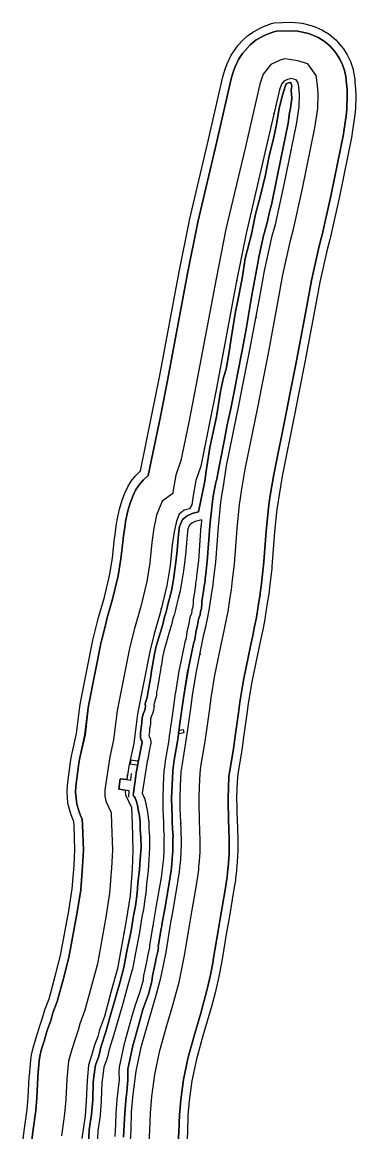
# Model space of a CAD drawing. Header units: inches. Extents: x 87989 to 118156, y 435697 to 451526.
# Drawn here: x 98307 to 98503, y 450877 to 451526 of the extents above; entities that cross this region are included whole.
import ezdxf

# ---------------------------------------------------------------- set-up
doc = ezdxf.new("R2010")
doc.units = ezdxf.units.IN
doc.header["$MEASUREMENT"] = 0
for name, color, linetype, true_color in [('As_waterkering_BWK', 7, 'Continuous', 0x7b8981), ('Beschermingszone_BWK', 7, 'Continuous', 0xcf890d), ('Grens_bebouwingsvrije_zone_BWK', 7, 'Continuous', 0x6789ae), ('Kernzone_BWK', 7, 'Continuous', 0xcb89af), ('Kunstwerken_BWK', 7, 'Continuous', 0xc78952), ('Referentiepunten_BWK', 7, 'Continuous', 0x178980)]:
    doc.layers.add(name, color=color, linetype=linetype, true_color=true_color)

msp = doc.modelspace()

# ---------------------------------------------------------------- linework, layer by layer
at = {"layer": 'As_waterkering_BWK'}
for points in [[(98464.2053, 451493.4399), (98462.5616, 451492.9703), (98460.5773, 451492.0443), (98459.1221, 451490.1922), (98457.9314, 451486.8849), (98449.4647, 451450.1077), (98438.3522, 451402.8795), (98432.6637, 451374.0399), (98421.022, 451312.3918), (98416.6563, 451290.1668), (98411.8866, 451266.871), (98409.0041, 451258.4149), (98407.3945, 451249.7095), (98406.7166, 451244.2477), (98405.2792, 451241.8802), (98402.2365, 451240.9542), (98399.1938, 451238.7052), (98397.6063, 451234.6042), (98396.2834, 451228.3865), (98395.2251, 451220.7135), (98393.9021, 451208.675), (98392.05, 451197.0333), (98388.3459, 451181.5551), (98384.6417, 451168.7228), (98382.1282, 451158.404), (98374.8521, 451121.8914), (98372.7354, 451104.5612), (98369.6927, 451091.332), (98368.5443, 451083.3792), (98364.754, 451083.8406), (98364.0289, 451077.7761), (98367.7734, 451077.2133), (98367.6211, 451076.0008), (98367.914, 451074.4491), (98371.2802, 451067.1226), (98371.6771, 451057.9944), (98372.2063, 451041.9871), (98371.6771, 451031.0069), (98370.4865, 451015.661), (98368.2375, 451000.9766), (98363.0781, 450972.9307), (98359.5062, 450959.5692), (98355.5375, 450944.8848), (98352.6271, 450936.9473), (98351.5687, 450933.1109), (98349.7166, 450927.9515), (98347.9968, 450921.9983), (98346.2547, 450916.4084), (98345.4833, 450907.4462), (98344.8218, 450895.4077), (98344.1604, 450886.6764), (98342.3083, 450873.4472)], [(98370.5476, 450868.6697), (98371.0818, 450878.5988), (98371.4362, 450888.953), (98372.2808, 450899.1321), (98374.1317, 450912.8224), (98377.2815, 450927.6305), (98381.394, 450942.5277), (98384.9276, 450954.4772), (98386.1044, 450958.702), (98388.4708, 450967.4043), (98390.0587, 450974.8314), (98391.5614, 450982.5216), (98394.434, 450999.7785), (98395.8986, 451007.9433), (98398.7295, 451024.593), (98399.4836, 451029.5341), (98399.7181, 451031.7379), (98399.8892, 451033.4331), (98400.1722, 451036.616), (98400.4943, 451041.5382), (98400.548, 451044.9098), (98400.5389, 451047.6392), (98400.2051, 451059.0675), (98400.0559, 451062.1356), (98399.8988, 451066.7679), (98399.8452, 451072.6794), (98400.048, 451079.8153), (98400.4953, 451088.0489), (98401.1136, 451092.6997), (98403.2104, 451105.0776), (98404.2406, 451112.7211), (98406.1935, 451126.3729), (98407.0756, 451132.8254), (98409.3417, 451146.5951), (98413.7661, 451168.2262), (98414.7748, 451172.7139), (98415.9731, 451178.5126), (98417.011, 451183.7263), (98418.1958, 451191.604), (98418.8905, 451196.0065), (98419.5737, 451201.5089), (98420.6234, 451210.5425), (98422.1739, 451231.2841), (98423.699, 451245.6616), (98424.2715, 451249.7039), (98424.9034, 451253.9393), (98427.026, 451266.9348), (98434.3961, 451303.2228), (98436.7366, 451315.2862), (98440.4252, 451333.8074), (98446.2384, 451364.5801), (98449.1899, 451380.9656), (98453.718, 451401.4901), (98455.561, 451408.139), (98460.7098, 451431.4593), (98467.8663, 451466.6349), (98469.372, 451477.0172), (98469.6129, 451484.4267), (98469.2499, 451488.4975), (98468.9117, 451491.1182), (98467.721, 451492.7057), (98466.1335, 451493.2349), (98464.4137, 451493.4995), (98464.2053, 451493.4399)]]:
    msp.add_lwpolyline(points, dxfattribs=at)
at = {"layer": 'Beschermingszone_BWK'}
for points in [[(98307.3876, 450868.3301, 0), (98308.6074, 450877.942, 0), (98310.3391, 450890.3213, 0), (98310.8924, 450897.6248, 0), (98311.5345, 450909.3115, 0), (98311.6085, 450910.362, 0), (98312.38, 450919.3242, 0), (98312.7713, 450922.3124, 0), (98313.7946, 450926.5246, 0), (98315.4311, 450931.7757, 0), (98317.0523, 450937.3878, 0), (98317.716, 450939.4389, 0), (98319.1344, 450943.39, 0), (98319.8513, 450945.9889, 0), (98320.7053, 450948.652, 0), (98323.1034, 450955.1923, 0), (98326.6718, 450968.3951, 0), (98329.8832, 450980.4086, 0), (98334.7065, 451006.6272, 0), (98336.6864, 451019.555, 0), (98337.7405, 451033.1407, 0), (98338.1792, 451042.2442, 0), (98337.7015, 451056.6943, 0), (98337.6019, 451058.9854, 0), (98337.019, 451060.2541, 0), (98335.9644, 451062.8204, 0), (98334.5037, 451068.1439, 0), (98334.1743, 451069.8961, 0), (98333.6211, 451076.0008, 0), (98333.886, 451080.2364, 0), (98335.5696, 451093.6452, 0), (98335.9768, 451096.1363, 0), (98336.3648, 451098.0587, 0), (98336.5578, 451098.953, 0), (98339.2019, 451110.4488, 0), (98341.1029, 451126.0135, 0), (98341.5077, 451128.5362, 0), (98348.7838, 451165.0487, 0), (98349.0941, 451166.4508, 0), (98351.6076, 451176.7696, 0), (98351.9754, 451178.1522, 0), (98355.4621, 451190.2311, 0), (98358.6784, 451203.6707, 0), (98360.1953, 451213.2055, 0), (98361.4285, 451224.4274, 0), (98361.5439, 451225.3592, 0), (98362.6023, 451233.0321, 0), (98363.0278, 451235.4621, 0), (98364.3507, 451241.6798, 0), (98365.899, 451246.878, 0), (98367.4865, 451250.979, 0), (98369.1505, 451254.6284, 0), (98371.2448, 451258.0491, 0), (98373.7385, 451261.1906, 0), (98376.5947, 451264.0064, 0), (98383.3201, 451296.8535, 0), (98387.636, 451318.823, 0), (98399.2803, 451380.4842, 0), (98404.9949, 451409.4592, 0), (98405.256, 451410.6668, 0), (98416.35, 451457.8153, 0), (98424.7981, 451494.5127, 0), (98425.9413, 451498.4013, 0), (98427.1522, 451501.7648, 0), (98429.6772, 451507.1922, 0), (98432.3872, 451511.1981, 0), (98433.8424, 451513.0502, 0), (98436.4785, 451516.0286, 0), (98439.4444, 451518.6788, 0), (98442.6994, 451520.9646, 0), (98446.1992, 451522.8545, 0), (98448.1835, 451523.7805, 0), (98453.2211, 451525.6621, 0), (98454.8648, 451526.1317, 0), (98464.6563, 451526.4984, 0), (98469.4316, 451526.1157, 0), (98471.1514, 451525.8512, 0), (98476.569, 451524.5414, 0), (98478.1565, 451524.0123, 0), (98482.7585, 451522.0805, 0), (98487.0165, 451519.4767, 0), (98490.8331, 451516.2606, 0), (98494.121, 451512.5057, 0), (98495.3117, 451510.9182, 0), (98497.636, 451507.3636, 0), (98499.4846, 451503.5398, 0), (98500.8268, 451499.5103, 0), (98501.6403, 451495.3418, 0), (98501.9785, 451492.721, 0), (98502.1194, 451491.4287, 0), (98502.4824, 451487.358, 0), (98502.5955, 451483.3543, 0), (98502.3545, 451475.9448, 0), (98502.0303, 451472.2809, 0), (98500.5246, 451461.8986, 0), (98500.2038, 451460.0559, 0), (98492.9905, 451424.6124, 0), (98487.7849, 451401.0244, 0), (98487.3619, 451399.3243, 0), (98485.7537, 451393.5224, 0), (98481.5534, 451374.4834, 0), (98478.6903, 451358.5923, 0), (98472.8207, 451327.5218, 0), (98469.1167, 451308.9208, 0), (98466.7639, 451296.7961, 0), (98459.4921, 451260.9888, 0), (98457.5086, 451248.8443, 0), (98456.9278, 451244.9553, 0), (98456.454, 451241.6063, 0), (98455.0439, 451228.3129, 0), (98453.5316, 451208.0824, 0), (98453.4028, 451206.7336, 0), (98452.3377, 451197.5711, 0), (98451.6389, 451191.9399, 0), (98451.4872, 451190.8636, 0), (98450.8107, 451186.5784, 0), (98449.6439, 451178.818, 0), (98449.3759, 451177.2833, 0), (98448.3141, 451171.952, 0), (98447.0318, 451165.7564, 0), (98446.0328, 451161.3006, 0), (98441.8001, 451140.6071, 0), (98439.7106, 451127.9101, 0), (98438.8751, 451121.8014, 0), (98436.9271, 451108.1806, 0), (98435.9147, 451100.6695, 0), (98435.7469, 451099.5659, 0), (98433.7483, 451087.768, 0), (98433.377, 451084.9747, 0), (98433.0226, 451078.4511, 0), (98432.8494, 451072.3602, 0), (98432.8937, 451067.4771, 0), (98433.0288, 451063.4962, 0), (98433.1786, 451060.3505, 0), (98433.5249, 451048.6028, 0), (98433.5388, 451047.7492, 0), (98433.5458, 451044.702, 0), (98433.4901, 451041.0125, 0), (98433.4239, 451039.3834, 0), (98433.1018, 451034.4612, 0), (98433.0425, 451033.693, 0), (98432.7409, 451030.3144, 0), (98432.542, 451028.3349, 0), (98432.2983, 451026.0425, 0), (98432.1058, 451024.5552, 0), (98431.3071, 451019.3378, 0), (98428.406, 451002.2643, 0), (98426.9521, 450994.1556, 0), (98424.1134, 450977.1028, 0), (98423.9488, 450976.1929, 0), (98422.3878, 450968.2175, 0), (98420.7415, 450960.5051, 0), (98420.3145, 450958.7451, 0), (98417.9211, 450949.9448, 0), (98416.6451, 450945.3707, 0), (98413.1244, 450933.4573, 0), (98409.3541, 450919.8, 0), (98406.6679, 450907.1709, 0), (98405.0973, 450895.5546, 0), (98404.3894, 450887.0231, 0), (98404.0483, 450877.148, 0), (98403.5116, 450867.1142, 0)], [(98398.5171, 450867.3499, 0), (98399.0534, 450877.3678, 0), (98399.3965, 450887.3155, 0), (98400.1251, 450896.0966, 0), (98401.7382, 450908.0271, 0), (98404.4946, 450920.9864, 0), (98408.3167, 450934.8316, 0), (98411.8394, 450946.7505, 0), (98413.1004, 450951.2716, 0), (98415.4897, 450960.0571, 0), (98415.852, 450961.5504, 0), (98417.4894, 450969.2196, 0), (98419.0416, 450977.1518, 0), (98419.1813, 450977.9238, 0), (98422.0251, 450995.0076, 0), (98423.4806, 451003.1248, 0), (98426.3711, 451020.1341, 0), (98427.1631, 451025.3096, 0), (98427.3264, 451026.5715, 0), (98427.5687, 451028.8505, 0), (98427.7634, 451030.7869, 0), (98428.0622, 451034.1359, 0), (98428.1125, 451034.7877, 0), (98428.4346, 451039.7099, 0), (98428.4908, 451041.0922, 0), (98428.5462, 451044.7335, 0), (98428.5388, 451047.7325, 0), (98428.527, 451048.4568, 0), (98428.1826, 451060.1561, 0), (98428.0329, 451063.2901, 0), (98427.8945, 451067.3696, 0), (98427.8488, 451072.4086, 0), (98428.0264, 451078.6578, 0), (98428.3949, 451085.4405, 0), (98428.8037, 451088.5152, 0), (98430.8171, 451100.401, 0), (98430.9595, 451101.3374, 0), (98431.9741, 451108.8686, 0), (98433.9234, 451122.4941, 0), (98434.7659, 451128.6549, 0), (98436.8822, 451141.5144, 0), (98441.1439, 451162.3499, 0), (98442.1444, 451166.8106, 0), (98443.414, 451172.9461, 0), (98444.4721, 451178.2595, 0), (98444.6995, 451179.5617, 0), (98445.8691, 451187.3399, 0), (98446.5483, 451191.6428, 0), (98446.677, 451192.5561, 0), (98447.3734, 451198.1678, 0), (98448.4363, 451207.3107, 0), (98448.5455, 451208.4552, 0), (98450.0636, 451228.7631, 0), (98451.4911, 451242.2207, 0), (98451.9799, 451245.6748, 0), (98452.5684, 451249.6163, 0), (98454.573, 451261.8897, 0), (98461.8597, 451297.7698, 0), (98464.2107, 451309.8853, 0), (98467.9123, 451328.4741, 0), (98473.7734, 451359.4995, 0), (98476.6498, 451375.4656, 0), (98480.8998, 451394.7296, 0), (98482.5436, 451400.6599, 0), (98482.9025, 451402.1024, 0), (98488.0995, 451425.6498, 0), (98495.3042, 451461.0527, 0), (98495.5764, 451462.6162, 0), (98497.0821, 451472.9985, 0), (98497.3572, 451476.1073, 0), (98497.5981, 451483.5168, 0), (98497.5022, 451486.9139, 0), (98497.1392, 451490.9846, 0), (98497.0196, 451492.0811, 0), (98496.6814, 451494.7018, 0), (98495.9911, 451498.2388, 0), (98494.8523, 451501.6577, 0), (98493.2839, 451504.9021, 0), (98491.3117, 451507.9182, 0), (98490.121, 451509.5057, 0), (98487.3313, 451512.6917, 0), (98484.0929, 451515.4205, 0), (98480.4801, 451517.6297, 0), (98476.5754, 451519.2689, 0), (98474.9879, 451519.798, 0), (98470.3911, 451520.9093, 0), (98468.6713, 451521.1739, 0), (98464.6112, 451521.4985, 0), (98456.2384, 451521.3241, 0), (98454.5947, 451520.8545, 0), (98450.298, 451519.2496, 0), (98448.3136, 451518.3236, 0), (98444.3779, 451516.098, 0), (98440.8361, 451513.2877, 0), (98437.774, 451509.9611, 0), (98436.3188, 451508.109, 0), (98434.0073, 451504.6922, 0), (98431.8536, 451500.0629, 0), (98430.6457, 451496.7078, 0), (98429.6707, 451493.391, 0), (98421.2198, 451456.6818, 0), (98410.1231, 451409.5216, 0), (98409.9004, 451408.4916, 0), (98404.1896, 451379.5365, 0), (98392.5457, 451317.8773, 0), (98388.2229, 451295.8701, 0), (98381.1654, 451261.4031, 0), (98378.3158, 451258.8275, 0), (98375.8349, 451255.8949, 0), (98373.7671, 451252.6579, 0), (98372.1493, 451249.1741, 0), (98370.5618, 451245.073, 0), (98369.2412, 451240.6393, 0), (98367.9183, 451234.4216, 0), (98367.5554, 451232.3489, 0), (98366.497, 451224.676, 0), (98366.3986, 451223.8813, 0), (98365.1522, 451212.5392, 0), (98363.586, 451202.6946, 0), (98360.298, 451188.9552, 0), (98356.7793, 451176.7655, 0), (98356.4656, 451175.5862, 0), (98353.952, 451165.2674, 0), (98353.6874, 451164.0716, 0), (98346.4113, 451127.559, 0), (98346.066, 451125.4073, 0), (98344.1333, 451109.583, 0), (98341.4306, 451097.8323, 0), (98341.2659, 451097.0695, 0), (98340.8779, 451095.1471, 0), (98340.5306, 451093.0224, 0), (98338.8471, 451079.6135, 0), (98338.6211, 451076.0008, 0), (98339.0929, 451070.7939, 0), (98339.417, 451069.0711, 0), (98340.6629, 451064.5306, 0), (98341.5623, 451062.3416, 0), (98342.5546, 451060.182, 0), (98342.6979, 451056.8855, 0), (98343.1832, 451042.2064, 0), (98342.7311, 451032.8269, 0), (98341.657, 451018.9824, 0), (98339.6375, 451005.7963, 0), (98334.7648, 450979.3089, 0), (98331.5004, 450967.0972, 0), (98327.8731, 450953.6765, 0), (98325.3996, 450946.9307, 0), (98324.6713, 450944.6593, 0), (98323.9041, 450941.8784, 0), (98322.422, 450937.7496, 0), (98321.8559, 450936.0001, 0), (98320.2201, 450930.3378, 0), (98318.5681, 450925.0369, 0), (98317.6953, 450921.4442, 0), (98317.3616, 450918.8954, 0), (98316.5901, 450909.9332, 0), (98316.527, 450909.0372, 0), (98315.882, 450897.2987, 0), (98315.3128, 450889.7853, 0), (98313.5634, 450877.281, 0), (98312.3479, 450867.7013, 0)], [(98346.2344, 450869.3555, 0), (98346.6621, 450878.4414, 0), (98347.9668, 450887.5352, 0), (98348.6758, 450895.9688, 0), (98348.9531, 450906.3906, 0), (98349.7891, 450912.5391, 0), (98350.3203, 450916.4102, 0), (98352.168, 450921.6211, 0), (98353.4199, 450926.9219, 0), (98356.2617, 450935.8047, 0), (98359.1504, 450945.6055, 0), (98361.6367, 450954.3867, 0), (98364.4297, 450964.5156, 0), (98366.9355, 450973.4961, 0), (98368.6836, 450983.0273, 0), (98371.0977, 450995.0039, 0), (98371.9082, 451000, 0), (98372.3652, 451002.8164, 0), (98373.6914, 451009.5859, 0), (98374.6582, 451016.9336, 0), (98375.1445, 451022.7461, 0), (98376.0352, 451030.8672, 0), (98376.4648, 451036.8047, 0), (98376.9199, 451043.7656, 0), (98376.8027, 451049.5664, 0), (98376.4941, 451054.4063, 0), (98376.4297, 451058.7969, 0), (98375.9453, 451062.1641, 0), (98375.3105, 451065.9141, 0), (98374.7637, 451068.6797, 0), (98374.7266, 451068.7813, 0), (98374.4473, 451069.582, 0), (98374.2988, 451070.6563, 0), (98373.873, 451071.5703, 0), (98373.4785, 451072.4766, 0), (98372.8945, 451073.4844, 0), (98372.4082, 451074.2031, 0), (98373.7012, 451084.2891, 0), (98374.2422, 451088.6016, 0), (98374.5801, 451090.2773, 0), (98374.8301, 451091.3633, 0), (98375.4824, 451094.5508, 0), (98375.7305, 451095.4492, 0), (98375.8945, 451096.3828, 0), (98376.9414, 451102.3281, 0), (98377.3574, 451104.0469, 0), (98377.6719, 451105.1953, 0), (98377.4121, 451106.043, 0), (98376.9043, 451106.6484, 0), (98376.7988, 451107.1094, 0), (98376.6016, 451107.9453, 0), (98376.5508, 451109.3945, 0), (98376.6563, 451110.6016, 0), (98376.8574, 451112.3477, 0), (98376.9688, 451113.8242, 0), (98377.4512, 451116.6602, 0), (98377.5703, 451119.5313, 0), (98378.1016, 451121.7344, 0), (98378.918, 451123.6719, 0), (98379.3086, 451124.8516, 0), (98379.5391, 451126.3633, 0), (98379.3906, 451127.6562, 0), (98379.7715, 451129.0977, 0), (98380.2266, 451130.7656, 0), (98380.7578, 451132.5898, 0), (98380.9863, 451133.8789, 0), (98381.0605, 451135.168, 0), (98381.4414, 451137.0664, 0), (98382.6504, 451143.7227, 0), (98383.1113, 451147.0859, 0), (98383.8691, 451151.1836, 0), (98384.5527, 451155.9688, 0), (98385.6152, 451160.5977, 0), (98386.6016, 451164.0898, 0), (98388.8047, 451171.6055, 0), (98389.791, 451174.8672, 0), (98390.2461, 451177.1445, 0), (98390.8535, 451179.1953, 0), (98391.4609, 451180.8633, 0), (98391.9922, 451183.0664, 0), (98392.8262, 451186.6328, 0), (98393.8887, 451190.6562, 0), (98394.9512, 451194.9063, 0), (98395.8633, 451200.5234, 0), (98396.7734, 451206.293, 0), (98397.3047, 451210.6953, 0), (98398.1406, 451217.5273, 0), (98398.8984, 451227.0156, 0), (98399.4824, 451231.5117, 0), (98401.2559, 451235.5, 0), (98403.9785, 451237.6562, 0), (98406.9238, 451239.082, 0), (98410.5977, 451240.0313, 0), (98414.2324, 451258.0586, 0), (98414.9453, 451263.8672, 0), (98417.1914, 451277.7188, 0), (98420.9883, 451295.6328, 0), (98423.416, 451310.3594, 0), (98425.2383, 451318.5547, 0), (98426.7559, 451323.4883, 0), (98428.4258, 451333.6602, 0), (98429.7168, 451341.5547, 0), (98431.9941, 451356.1289, 0), (98433.4355, 451362.7305, 0), (98436.0176, 451376.6211, 0), (98437.9141, 451388.2383, 0), (98441.4824, 451402.4297, 0), (98443.9863, 451414.1211, 0), (98446.7949, 451425.125, 0), (98449.6797, 451437.1953, 0), (98451.7285, 451447.2891, 0), (98454.6133, 451459.2852, 0), (98456.1309, 451466.7227, 0), (98457.8008, 451476.1328, 0), (98459.6992, 451483.8008, 0), (98461.4453, 451489.5703, 0), (98461.8047, 451490.3711, 0), (98461.8555, 451490.4336, 0), (98463.2637, 451491.0898, 0), (98463.9336, 451491.2813, 0), (98464.2598, 451491.375, 0), (98464.8613, 451490.707, 0), (98465.0879, 451489.0391, 0), (98464.8613, 451486.8359, 0), (98465.0879, 451481.9023, 0), (98464.3301, 451476.2109, 0), (98463.7988, 451473.4297, 0), (98462.9375, 451467.4922, 0), (98458.666, 451446.4922, 0), (98456.6621, 451435.9805, 0), (98453.1719, 451419.5859, 0), (98452.2422, 451416.2969, 0), (98450.707, 451409.3477, 0), (98448.9004, 451402.8242, 0), (98448.8359, 451402.5664, 0), (98445.873, 451389.1406, 0), (98445.2773, 451385.5039, 0), (98441.7852, 451366.9063, 0), (98438.4453, 451347.0195, 0), (98436.0176, 451334.4961, 0), (98433.5117, 451321.5156, 0), (98431.6133, 451311.2695, 0), (98429.1855, 451299.5039, 0), (98427.2871, 451290.9258, 0), (98425.6758, 451282.3203, 0), (98423.1914, 451269.5664, 0), (98422.0605, 451263.5156, 0), (98421.3164, 451259.1875, 0), (98420.8965, 451257.957, 0), (98420.7598, 451257.2227, 0), (98419.3242, 451250.4219, 0), (98418.748, 451246.3633, 0), (98418.7266, 451246.1875, 0), (98417.9609, 451238.9727, 0), (98417.5977, 451235.5469, 0), (98417.2012, 451231.8125, 0), (98417.1875, 451231.6563, 0), (98415.6445, 451211.0195, 0), (98414.6094, 451202.1055, 0), (98414.498, 451201.1992, 0), (98414.3848, 451199.8398, 0), (98414.0254, 451197.4102, 0), (98413.9395, 451196.7031, 0), (98413.2539, 451192.3672, 0), (98412.5625, 451187.7656, 0), (98412.5625, 451186.4805, 0), (98412.2578, 451183.5195, 0), (98411.7266, 451181.7734, 0), (98411.5, 451179.7266, 0), (98410.6113, 451177.2695, 0), (98409.8965, 451173.8086, 0), (98409.877, 451173.7266, 0), (98408.9453, 451169.5742, 0), (98408.7676, 451167.7344, 0), (98408.4922, 451165.9219, 0), (98408.3867, 451165.2266, 0), (98408.0254, 451164.1445, 0), (98407.7793, 451163.4063, 0), (98407.5625, 451162.8477, 0), (98404.4434, 451147.5977, 0), (98404.4082, 451147.4063, 0), (98402.1426, 451133.6367, 0), (98402.1211, 451133.5039, 0), (98401.2422, 451127.0664, 0), (98399.5, 451114.8359, 0), (98399.3906, 451114.125, 0), (98399.3301, 451113.7031, 0), (98399.3242, 451113.6094, 0), (98399.1504, 451112.3281, 0), (98399.0957, 451111.9336, 0), (98398.5996, 451108.3047, 0), (98398.2656, 451105.8281, 0), (98396.1836, 451093.5352, 0), (98396.1563, 451093.3594, 0), (98395.5391, 451088.707, 0), (98395.502, 451088.3203, 0), (98395.0547, 451080.0859, 0), (98395.0508, 451079.957, 0), (98394.8477, 451072.8203, 0), (98394.8457, 451072.6328, 0), (98394.8984, 451066.7227, 0), (98394.9023, 451066.5977, 0), (98395.0605, 451061.9297, 0), (98395.207, 451058.9219, 0), (98395.2109, 451058.8242, 0), (98395.3438, 451054.2422, 0), (98395.6289, 451050.5508, 0), (98395.6348, 451050.4609, 0), (98395.4902, 451049.2109, 0), (98395.5391, 451047.5586, 0), (98395.5488, 451044.9883, 0), (98395.5469, 451044.8945, 0), (98395.4961, 451041.7422, 0), (98395.1875, 451037, 0), (98394.9121, 451033.9063, 0), (98394.7441, 451032.2539, 0), (98394.5234, 451030.1758, 0), (98393.7988, 451025.4297, 0), (98393.7871, 451025.3477, 0), (98390.9727, 451008.8047, 0), (98389.5078, 451000.6289, 0), (98389.1465, 450998.4609, 0), (98389.1074, 450997.7813, 0), (98388.7891, 450996.3164, 0), (98387.002, 450985.5781, 0), (98387.0586, 450985.1797, 0), (98386.6777, 450982.7539, 0), (98385.7832, 450979.0195, 0), (98385.168, 450975.875, 0), (98385.1504, 450975.7891, 0), (98383.6055, 450968.5664, 0), (98383.2305, 450965.2852, 0), (98381.2305, 450957.8945, 0), (98378.041, 450948.8203, 0), (98376.5859, 450943.9023, 0), (98372.4609, 450928.9609, 0), (98372.3906, 450928.6719, 0), (98369.2793, 450914.043, 0), (98369.1445, 450912.0859, 0), (98369.2383, 450907.5039, 0), (98368.5469, 450900.6797, 0), (98367.9355, 450895.7344, 0), (98367.4434, 450888.043, 0), (98367.0859, 450881.4375, 0), (98366.707, 450874.3125, 0)], [(98361.7148, 450874.5859, 0), (98362.0918, 450881.7031, 0), (98362.4512, 450888.3359, 0), (98362.9453, 450896.0547, 0), (98362.9512, 450896.125, 0), (98362.9648, 450896.2734, 0), (98362.9727, 450896.3477, 0), (98363.5762, 450901.2383, 0), (98364.2344, 450907.707, 0), (98364.1445, 450911.9805, 0), (98364.1445, 450912.0312, 0), (98364.1465, 450912.0938, 0), (98364.1504, 450912.3164, 0), (98364.1563, 450912.4258, 0), (98364.291, 450914.3867, 0), (98364.3086, 450914.5508, 0), (98364.3574, 450914.9102, 0), (98364.3828, 450915.0508, 0), (98364.3887, 450915.082, 0), (98367.5, 450929.7109, 0), (98367.5078, 450929.7461, 0), (98367.5254, 450929.8203, 0), (98367.5332, 450929.8555, 0), (98367.6035, 450930.1484, 0), (98367.6133, 450930.1836, 0), (98367.6348, 450930.2656, 0), (98367.6426, 450930.293, 0), (98371.7734, 450945.2539, 0), (98371.7852, 450945.2969, 0), (98373.2461, 450950.2383, 0), (98373.2637, 450950.2969, 0), (98373.3027, 450950.418, 0), (98373.3184, 450950.4648, 0), (98376.4531, 450959.3789, 0), (98378.3047, 450966.2266, 0), (98378.6367, 450969.1328, 0), (98378.6426, 450969.1758, 0), (98378.6543, 450969.2539, 0), (98378.6934, 450969.4922, 0), (98378.709, 450969.5781, 0), (98378.7168, 450969.6133, 0), (98380.2578, 450976.8164, 0), (98380.2656, 450976.8555, 0), (98380.877, 450979.9844, 0), (98380.8867, 450980.0313, 0), (98380.9102, 450980.1367, 0), (98380.9219, 450980.1875, 0), (98381.7695, 450983.7188, 0), (98382.0137, 450985.3125, 0), (98382.0078, 450985.4023, 0), (98382.002, 450985.5781, 0), (98382.0059, 450985.7422, 0), (98382.0098, 450985.7852, 0), (98382.043, 450986.1953, 0), (98382.0566, 450986.3164, 0), (98382.0684, 450986.3984, 0), (98383.8574, 450997.1406, 0), (98383.8672, 450997.1992, 0), (98383.8926, 450997.3281, 0), (98383.9043, 450997.3789, 0), (98384.1387, 450998.4609, 0), (98384.1543, 450998.7578, 0), (98384.166, 450998.8828, 0), (98384.1953, 450999.1484, 0), (98384.2012, 450999.1992, 0), (98384.2148, 450999.2852, 0), (98384.5781, 451001.4688, 0), (98384.584, 451001.4961, 0), (98386.0488, 451009.6641, 0), (98388.8574, 451026.1836, 0), (98389.5645, 451030.8164, 0), (98389.7715, 451032.7695, 0), (98389.9336, 451034.3789, 0), (98390.2012, 451037.3867, 0), (98390.5, 451041.9453, 0), (98390.5488, 451044.9492, 0), (98390.5488, 451044.9961, 0), (98390.5391, 451047.4766, 0), (98390.4922, 451049.0625, 0), (98390.4922, 451049.1367, 0), (98390.4941, 451049.2422, 0), (98390.5098, 451049.6016, 0), (98390.5137, 451049.6602, 0), (98390.5234, 451049.7813, 0), (98390.6133, 451050.5547, 0), (98390.3574, 451053.875, 0), (98390.3555, 451053.918, 0), (98390.3496, 451054.0391, 0), (98390.3457, 451054.0977, 0), (98390.2129, 451058.6562, 0), (98390.2109, 451058.7031, 0), (98390.0664, 451061.7031, 0), (98390.0645, 451061.7422, 0), (98389.9043, 451066.4453, 0), (98389.9023, 451066.4766, 0), (98389.9004, 451066.6289, 0), (98389.8984, 451066.6602, 0), (98389.8457, 451072.625, 0), (98389.8457, 451072.6602, 0), (98389.8477, 451072.8945, 0), (98389.8496, 451072.9414, 0), (98390.0527, 451080.1172, 0), (98390.0527, 451080.1484, 0), (98390.0605, 451080.3086, 0), (98390.0625, 451080.3398, 0), (98390.5098, 451088.5898, 0), (98390.5117, 451088.6289, 0), (98390.5195, 451088.7383, 0), (98390.5234, 451088.7852, 0), (98390.5605, 451089.1719, 0), (98390.5664, 451089.2227, 0), (98390.5762, 451089.3203, 0), (98390.582, 451089.3633, 0), (98391.2031, 451094.0391, 0), (98391.2109, 451094.082, 0), (98391.2441, 451094.3047, 0), (98391.25, 451094.3477, 0), (98393.3203, 451106.5586, 0), (98393.3262, 451106.6016, 0), (98393.6445, 451108.9766, 0), (98394.1094, 451112.3359, 0), (98394.1172, 451112.4453, 0), (98394.1328, 451112.5977, 0), (98394.1875, 451112.9961, 0), (98394.2148, 451113.1563, 0), (98394.2441, 451113.3047, 0), (98394.3379, 451113.9883, 0), (98394.3398, 451114.0117, 0), (98394.3477, 451114.0977, 0), (98394.3691, 451114.3086, 0), (98394.3789, 451114.3984, 0), (98394.4414, 451114.832, 0), (98394.4473, 451114.8711, 0), (98394.459, 451114.9531, 0), (98394.4766, 451115.0469, 0), (98394.498, 451115.1484, 0), (98394.5469, 451115.5, 0), (98394.6934, 451116.5391, 0), (98396.2891, 451127.7578, 0), (98397.1699, 451134.1953, 0), (98397.1758, 451134.2305, 0), (98397.2012, 451134.3984, 0), (98397.2051, 451134.4336, 0), (98399.4785, 451148.2422, 0), (98399.4863, 451148.2891, 0), (98399.5313, 451148.5273, 0), (98399.5391, 451148.5703, 0), (98402.6641, 451163.8477, 0), (98402.6992, 451163.9961, 0), (98402.7148, 451164.0547, 0), (98402.834, 451164.4609, 0), (98402.8652, 451164.5586, 0), (98402.9023, 451164.6602, 0), (98403.0762, 451165.1055, 0), (98403.5078, 451166.4023, 0), (98403.8027, 451168.3477, 0), (98403.9688, 451170.0586, 0), (98403.9785, 451170.1445, 0), (98403.9883, 451170.2109, 0), (98404.0371, 451170.5195, 0), (98404.0547, 451170.6133, 0), (98404.0664, 451170.6719, 0), (98404.9941, 451174.8008, 0), (98405.0039, 451174.8438, 0), (98405.7129, 451178.2773, 0), (98405.748, 451178.4219, 0), (98405.7559, 451178.4531, 0), (98405.8535, 451178.7969, 0), (98405.8926, 451178.9219, 0), (98405.9082, 451178.9688, 0), (98406.5957, 451180.8672, 0), (98406.7578, 451182.3281, 0), (98406.7656, 451182.3906, 0), (98406.791, 451182.5625, 0), (98406.8125, 451182.6953, 0), (98406.834, 451182.793, 0), (98406.9043, 451183.0859, 0), (98406.9199, 451183.1484, 0), (98406.9434, 451183.2305, 0), (98407.334, 451184.5117, 0), (98407.5625, 451186.7383, 0), (98407.5625, 451187.7656, 0), (98407.5684, 451187.9375, 0), (98407.5977, 451188.3203, 0), (98407.6113, 451188.4609, 0), (98407.6172, 451188.5078, 0), (98408.3125, 451193.1289, 0), (98408.9844, 451197.3828, 0), (98408.9902, 451197.4219, 0), (98409.0684, 451198.0625, 0), (98409.0762, 451198.1094, 0), (98409.4141, 451200.4102, 0), (98409.5137, 451201.6172, 0), (98409.5195, 451201.668, 0), (98409.5293, 451201.7656, 0), (98409.5352, 451201.8164, 0), (98409.6445, 451202.7031, 0), (98410.666, 451211.4922, 0), (98412.2031, 451232.0508, 0), (98412.207, 451232.0859, 0), (98412.2246, 451232.2813, 0), (98412.2285, 451232.3203, 0), (98412.5508, 451235.3711, 0), (98408.6563, 451234.3633, 0), (98406.6504, 451233.3945, 0), (98405.3242, 451232.3438, 0), (98404.3477, 451230.1484, 0), (98403.8711, 451226.4727, 0), (98403.125, 451217.1289, 0), (98403.1191, 451217.0742, 0), (98403.1094, 451216.9727, 0), (98403.1035, 451216.918, 0), (98402.2695, 451210.0938, 0), (98401.7383, 451205.6914, 0), (98401.7324, 451205.6563, 0), (98401.7188, 451205.5586, 0), (98401.7129, 451205.5117, 0), (98400.8008, 451199.7344, 0), (98399.8867, 451194.1055, 0), (98399.8711, 451194.0117, 0), (98399.8262, 451193.7969, 0), (98399.8027, 451193.6953, 0), (98398.7363, 451189.4258, 0), (98398.7285, 451189.3945, 0), (98397.6836, 451185.4414, 0), (98397.6738, 451185.4063, 0), (98396.8555, 451181.9102, 0), (98396.3203, 451179.6914, 0), (98396.3047, 451179.6289, 0), (98396.2852, 451179.5547, 0), (98396.2031, 451179.2891, 0), (98396.1777, 451179.207, 0), (98396.1602, 451179.1563, 0), (98395.6035, 451177.6289, 0), (98395.1035, 451175.9414, 0), (98394.6934, 451173.8867, 0), (98394.668, 451173.7695, 0), (98394.6094, 451173.5352, 0), (98394.5977, 451173.4961, 0), (98394.5762, 451173.4219, 0), (98393.5957, 451170.1758, 0), (98391.4082, 451162.707, 0), (98390.4609, 451159.3594, 0), (98389.4727, 451155.0547, 0), (98388.8203, 451150.4766, 0), (98388.8125, 451150.4258, 0), (98388.7949, 451150.3242, 0), (98388.7871, 451150.2734, 0), (98388.0488, 451146.293, 0), (98387.6035, 451143.043, 0), (98387.5957, 451142.9883, 0), (98387.5781, 451142.8828, 0), (98387.5703, 451142.8281, 0), (98386.3555, 451136.1523, 0), (98386.3477, 451136.1094, 0), (98386.0332, 451134.5273, 0), (98385.9766, 451133.5781, 0), (98385.9648, 451133.4414, 0), (98385.9297, 451133.1523, 0), (98385.9258, 451133.1172, 0), (98385.9102, 451133.0117, 0), (98385.6816, 451131.7188, 0), (98385.6719, 451131.668, 0), (98385.6543, 451131.5859, 0), (98385.5918, 451131.3203, 0), (98385.5723, 451131.2422, 0), (98385.5586, 451131.1875, 0), (98385.0391, 451129.4102, 0), (98384.6016, 451127.8047, 0), (98384.4648, 451127.2891, 0), (98384.5059, 451126.9297, 0), (98384.5176, 451126.8008, 0), (98384.5352, 451126.5078, 0), (98384.5332, 451126.1875, 0), (98384.5039, 451125.8008, 0), (98384.4902, 451125.6641, 0), (98384.4824, 451125.6133, 0), (98384.252, 451124.0977, 0), (98384.2324, 451123.9883, 0), (98384.2109, 451123.8906, 0), (98384.1133, 451123.4805, 0), (98384.0977, 451123.418, 0), (98384.0547, 451123.2773, 0), (98383.6621, 451122.0898, 0), (98383.6309, 451122.0039, 0), (98383.5605, 451121.8203, 0), (98383.5273, 451121.7344, 0), (98382.8652, 451120.1641, 0), (98382.5449, 451118.8359, 0), (98382.4473, 451116.4531, 0), (98382.4434, 451116.3945, 0), (98382.4355, 451116.293, 0), (98382.4023, 451115.9766, 0), (98382.3945, 451115.9141, 0), (98382.3809, 451115.8203, 0), (98381.9355, 451113.2148, 0), (98381.8438, 451111.9727, 0), (98381.8379, 451111.9258, 0), (98381.8301, 451111.8281, 0), (98381.8242, 451111.7773, 0), (98381.6328, 451110.1172, 0), (98381.6309, 451110.082, 0), (98381.5586, 451109.2617, 0), (98381.5742, 451108.8125, 0), (98381.6035, 451108.7695, 0), (98381.6895, 451108.6289, 0), (98381.7207, 451108.5742, 0), (98381.8809, 451108.2812, 0), (98381.9258, 451108.1914, 0), (98381.9941, 451108.043, 0), (98382.0195, 451107.9766, 0), (98382.1387, 451107.6641, 0), (98382.1699, 451107.5781, 0), (98382.1934, 451107.5078, 0), (98382.4512, 451106.6602, 0), (98382.4766, 451106.5742, 0), (98382.498, 451106.4922, 0), (98382.5762, 451106.1484, 0), (98382.5918, 451106.0742, 0), (98382.6191, 451105.9141, 0), (98382.6309, 451105.8008, 0), (98382.6621, 451105.4531, 0), (98382.666, 451105.3984, 0), (98382.6699, 451105.2383, 0), (98382.668, 451105.1016, 0), (98382.6465, 451104.7344, 0), (98382.6309, 451104.5586, 0), (98382.6035, 451104.4023, 0), (98382.5352, 451104.0547, 0), (98382.4961, 451103.8906, 0), (98382.2051, 451102.8164, 0), (98382.1973, 451102.7852, 0), (98381.8379, 451101.3047, 0), (98380.8184, 451095.5156, 0), (98380.6543, 451094.5859, 0), (98380.6445, 451094.5313, 0), (98380.6074, 451094.3711, 0), (98380.5273, 451094.0781, 0), (98377.5762, 451075.3789, 0), (98377.8047, 451074.9805, 0), (98377.8711, 451074.8594, 0), (98378.0039, 451074.5977, 0), (98378.0586, 451074.4805, 0), (98378.4316, 451073.6289, 0), (98378.832, 451072.7695, 0), (98378.875, 451072.668, 0), (98378.9043, 451072.5977, 0), (98379.0352, 451072.2461, 0), (98379.0645, 451072.168, 0), (98379.1113, 451072.0117, 0), (98379.1406, 451071.8906, 0), (98379.2188, 451071.5273, 0), (98379.2266, 451071.4883, 0), (98379.252, 451071.3438, 0), (98379.332, 451070.7578, 0), (98379.4453, 451070.4375, 0), (98379.4824, 451070.3281, 0), (98379.5313, 451070.1719, 0), (98379.6289, 451069.8203, 0), (98379.668, 451069.6523, 0), (98380.2148, 451066.8828, 0), (98380.2207, 451066.8516, 0), (98380.2344, 451066.7813, 0), (98380.2402, 451066.75, 0), (98380.8789, 451062.9687, 0), (98380.8887, 451062.9102, 0), (98381.3789, 451059.5078, 0), (98381.3828, 451059.4805, 0), (98381.3965, 451059.3516, 0), (98381.4219, 451059.0313, 0), (98381.4238, 451058.9961, 0), (98381.4297, 451058.8711, 0), (98381.4922, 451054.6016, 0), (98381.793, 451049.8828, 0), (98381.7949, 451049.8281, 0), (98381.7988, 451049.7227, 0), (98381.8008, 451049.668, 0), (98381.9199, 451043.8672, 0), (98381.9199, 451043.8164, 0), (98381.918, 451043.7578, 0), (98381.9141, 451043.5469, 0), (98381.9102, 451043.4375, 0), (98381.4531, 451036.4648, 0), (98381.0215, 451030.5039, 0), (98381.0176, 451030.457, 0), (98381.0098, 451030.3672, 0), (98381.0059, 451030.3203, 0), (98380.123, 451022.2813, 0), (98380.1191, 451022.25, 0), (98379.6426, 451016.5156, 0), (98379.6367, 451016.457, 0), (98379.623, 451016.3398, 0), (98379.6152, 451016.2813, 0), (98378.6484, 451008.9336, 0), (98378.6367, 451008.8555, 0), (98378.6113, 451008.6992, 0), (98378.5977, 451008.625, 0), (98377.291, 451001.957, 0), (98377.2852, 451001.918, 0), (98376.8438, 450999.1992, 0), (98376.0332, 450994.2031, 0), (98376.0234, 450994.1563, 0), (98376.0078, 450994.0625, 0), (98375.998, 450994.0156, 0), (98373.5938, 450982.082, 0), (98371.8535, 450972.5977, 0), (98371.8477, 450972.5586, 0), (98371.832, 450972.4844, 0), (98371.7793, 450972.2656, 0), (98371.7559, 450972.168, 0), (98369.248, 450963.1797, 0), (98366.4512, 450953.0391, 0), (98363.9551, 450944.2148, 0), (98361.0488, 450934.3633, 0), (98361.0332, 450934.3086, 0), (98358.2402, 450925.582, 0), (98357.0332, 450920.4688, 0), (98357.0156, 450920.3984, 0), (98356.998, 450920.3398, 0), (98356.9219, 450920.0781, 0), (98356.8906, 450919.9805, 0), (98356.8789, 450919.9492, 0), (98355.2031, 450915.2227, 0), (98354.7422, 450911.8633, 0), (98353.9453, 450905.9883, 0), (98353.6738, 450895.832, 0), (98353.6699, 450895.7617, 0), (98353.6621, 450895.6055, 0), (98353.6582, 450895.5469, 0), (98352.9492, 450887.1172, 0), (98352.9414, 450887.043, 0), (98352.9238, 450886.8984, 0), (98352.918, 450886.8398, 0), (98351.6445, 450877.9687, 0), (98351.2285, 450869.1211, 0)]]:
    msp.add_polyline3d(points, dxfattribs=at)
at = {"layer": 'Grens_bebouwingsvrije_zone_BWK'}
msp.add_lwpolyline([(98381.5356, 450868.1512), (98382.0717, 450878.1152), (98382.4206, 450888.3097), (98383.2196, 450897.9396), (98384.9771, 450910.9385), (98387.9724, 450925.0203), (98391.9708, 450939.5042), (98395.5007, 450951.4415), (98396.7101, 450955.7829), (98399.1646, 450964.8093), (98400.8359, 450972.6266), (98402.3867, 450980.5633), (98405.2734, 450997.9042), (98406.7346, 451006.0502), (98409.5895, 451022.8411), (98410.3954, 451028.1216), (98410.6595, 451030.6036), (98410.8402, 451032.3935), (98411.1404, 451035.7696), (98411.4886, 451041.0912), (98411.5483, 451044.8405), (98411.5384, 451047.8181), (98411.1973, 451059.4952), (98411.0469, 451062.5891), (98410.8971, 451067.0043), (98410.8466, 451072.573), (98411.0395, 451079.3605), (98411.4559, 451087.0242), (98411.9918, 451091.0558), (98414.087, 451103.4238), (98415.1361, 451111.2076), (98417.0875, 451124.8491), (98417.9539, 451131.187), (98420.1611, 451144.5991), (98424.5217, 451165.9177), (98425.528, 451170.3946), (98426.7536, 451176.3257), (98427.85, 451181.8334), (98429.0676, 451189.9288), (98429.7843, 451194.4712), (98430.4952, 451200.1963), (98431.5759, 451209.4972), (98433.1306, 451230.2937), (98434.6173, 451244.3098), (98435.1571, 451248.121), (98435.7718, 451252.241), (98437.848, 451264.9528), (98445.1856, 451301.0805), (98447.53, 451313.1644), (98451.224, 451331.7121), (98457.0559, 451362.5841), (98459.9777, 451378.8049), (98464.3966, 451398.8342), (98466.2393, 451405.4823), (98471.4707, 451429.1768), (98478.7076, 451464.7475), (98480.3462, 451476.0461), (98480.6288, 451484.7377), (98480.1871, 451489.6904), (98479.4503, 451495.4), (98474.4593, 451502.0546), (98468.7276, 451503.9652), (98463.7068, 451504.7377), (98460.9086, 451504.9782), (98458.3497, 451504.2471), (98452.9094, 451501.7083), (98448.4882, 451496.0813), (98446.3981, 451490.2753), (98437.7771, 451452.8281), (98426.6213, 451405.4157), (98420.8811, 451376.3144), (98409.2385, 451314.6617), (98404.8906, 451292.5268), (98400.283, 451270.023), (98397.3633, 451261.4579), (98395.5297, 451251.541), (98395.4447, 451250.8563), (98389.2603, 451246.2852), (98386.0689, 451238.0406), (98384.4555, 451230.4576), (98383.315, 451222.189), (98382.0056, 451210.274), (98380.2718, 451199.3759), (98376.7398, 451184.6172), (98373.0424, 451171.8082), (98370.4091, 451160.9978), (98362.9953, 451123.7941), (98360.9001, 451106.6392), (98358.6088, 451096.6773), (98355.7146, 451077.4957), (98355.8293, 451073.7754), (98356.3952, 451070.777), (98359.3937, 451064.2506), (98359.6857, 451057.5356), (98360.1967, 451042.0779), (98359.6995, 451031.76), (98358.557, 451017.0354), (98356.403, 451002.971), (98351.3623, 450975.57), (98347.9176, 450962.6843), (98344.0901, 450948.5228), (98341.1905, 450940.6146), (98340.1213, 450936.7388), (98338.2937, 450931.6476), (98336.503, 450925.4492), (98334.4106, 450918.7352), (98333.5116, 450908.2902), (98332.8467, 450896.1902), (98332.2234, 450887.9628), (98330.4134, 450875.0337)], dxfattribs=at)
at = {"layer": 'Kernzone_BWK'}
for points in [[(98312.3477, 450867.7031), (98313.5625, 450877.2813), (98315.3125, 450889.7852), (98315.8828, 450897.2969), (98316.5273, 450909.0391), (98316.5898, 450909.9336), (98317.3633, 450918.8945), (98317.6953, 450921.4453), (98318.5664, 450925.0352), (98320.2188, 450930.3359), (98321.8555, 450936), (98322.4219, 450937.75), (98323.9023, 450941.8789), (98324.6719, 450944.6602), (98325.3984, 450946.9297), (98327.875, 450953.6758), (98331.5, 450967.0977), (98334.7656, 450979.3086), (98339.6367, 451005.7969), (98341.6563, 451018.9805), (98342.7305, 451032.8281), (98343.1836, 451042.207), (98342.6992, 451056.8867), (98342.5547, 451060.1836), (98341.5625, 451062.3398), (98340.6641, 451064.5313), (98339.418, 451069.0703), (98339.0938, 451070.793), (98338.6211, 451076), (98338.8477, 451079.6133), (98340.5313, 451093.0234), (98340.8789, 451095.1484), (98341.2656, 451097.0703), (98341.4297, 451097.832), (98344.1328, 451109.582), (98346.0664, 451125.4063), (98346.4102, 451127.5586), (98353.6875, 451164.0703), (98353.9531, 451165.2656), (98356.4648, 451175.5859), (98356.7813, 451176.7656), (98360.2969, 451188.957), (98363.5859, 451202.6953), (98365.1523, 451212.5391), (98366.3984, 451223.8828), (98366.4961, 451224.6758), (98367.5547, 451232.3477), (98367.918, 451234.4219), (98369.2422, 451240.6406), (98370.5625, 451245.0742), (98372.1484, 451249.1758), (98373.7656, 451252.6563), (98375.8359, 451255.8945), (98378.3164, 451258.8281), (98381.1641, 451261.4023), (98388.2227, 451295.8711), (98392.5469, 451317.8789), (98404.1914, 451379.5352), (98409.9023, 451408.4922), (98410.125, 451409.5234), (98421.2188, 451456.6836), (98429.6719, 451493.3906), (98430.6445, 451496.707), (98431.8555, 451500.0625), (98434.0078, 451504.6914), (98436.3203, 451508.1094), (98437.7734, 451509.9609), (98440.8359, 451513.2891), (98444.3789, 451516.0977), (98448.3125, 451518.3242), (98450.2969, 451519.25), (98454.5938, 451520.8555), (98456.2383, 451521.3242), (98464.6094, 451521.5), (98468.6719, 451521.1758), (98470.3906, 451520.9102), (98474.9883, 451519.7969), (98476.5742, 451519.2695), (98480.4805, 451517.6289), (98484.0938, 451515.4219), (98487.332, 451512.6914), (98490.1211, 451509.5039), (98491.3125, 451507.918), (98493.2852, 451504.9023), (98494.8516, 451501.6563), (98495.9922, 451498.2383), (98496.6797, 451494.7031), (98497.0195, 451492.082), (98497.1406, 451490.9844), (98497.5039, 451486.9141), (98497.5977, 451483.5156), (98497.3555, 451476.1055), (98497.082, 451473), (98495.5781, 451462.6172), (98495.3047, 451461.0508), (98488.0977, 451425.6484), (98482.9023, 451402.1016), (98482.543, 451400.6602), (98480.8984, 451394.7305), (98476.6484, 451375.4648), (98473.7734, 451359.5), (98467.9141, 451328.4727), (98464.2109, 451309.8867), (98461.8594, 451297.7695), (98454.5742, 451261.8906), (98452.5703, 451249.6172), (98451.9805, 451245.6758), (98451.4922, 451242.2188), (98450.0625, 451228.7617), (98448.5469, 451208.457), (98448.4375, 451207.3125), (98447.375, 451198.168), (98446.6758, 451192.5547), (98446.5469, 451191.6445), (98445.8672, 451187.3398), (98444.6992, 451179.5625), (98444.4727, 451178.2578), (98443.4141, 451172.9453), (98442.1445, 451166.8125), (98441.1445, 451162.3516), (98436.8828, 451141.5156), (98434.7656, 451128.6563), (98433.9219, 451122.4922), (98431.9727, 451108.8672), (98430.9609, 451101.3359), (98430.8164, 451100.4023), (98428.8047, 451088.5156), (98428.3945, 451085.4414), (98428.0273, 451078.6563), (98427.8477, 451072.4102), (98427.8945, 451067.3711), (98428.0313, 451063.2891), (98428.1836, 451060.1563), (98428.5273, 451048.457), (98428.5391, 451047.7344), (98428.5469, 451044.7344), (98428.4922, 451041.0938), (98428.4336, 451039.7109), (98428.1133, 451034.7891), (98428.0625, 451034.1367), (98427.7617, 451030.7852), (98427.5703, 451028.8516), (98427.3281, 451026.5703), (98427.1641, 451025.3086), (98426.3711, 451020.1328), (98423.4805, 451003.125), (98422.0234, 450995.0078), (98419.1797, 450977.9219), (98419.043, 450977.1523), (98417.4883, 450969.2188), (98415.8516, 450961.5508), (98415.4883, 450960.0586), (98413.1016, 450951.2734), (98411.8398, 450946.75), (98408.3164, 450934.832), (98404.4961, 450920.9883), (98401.7383, 450908.0273), (98400.125, 450896.0977), (98399.3984, 450887.3164), (98399.0547, 450877.3672), (98398.5156, 450867.3516)], [(98366.707, 450874.3125), (98367.0859, 450881.4375), (98367.4414, 450888.043), (98367.9336, 450895.7344), (98368.5469, 450900.6797), (98369.2383, 450907.5039), (98369.1445, 450912.0859), (98369.2813, 450914.043), (98372.3906, 450928.6719), (98372.4609, 450928.9609), (98376.5859, 450943.9023), (98378.0391, 450948.8203), (98381.2305, 450957.8945), (98383.2305, 450965.2852), (98383.6055, 450968.5664), (98385.1523, 450975.7891), (98385.168, 450975.875), (98385.7813, 450979.0195), (98386.6797, 450982.7539), (98387.0586, 450985.1797), (98387, 450985.5781), (98388.7891, 450996.3164), (98389.1055, 450997.7813), (98389.1445, 450998.4609), (98389.5078, 451000.6289), (98390.9727, 451008.8047), (98393.7852, 451025.3477), (98393.8008, 451025.4297), (98394.5234, 451030.1758), (98394.7461, 451032.2539), (98394.9102, 451033.9063), (98395.1875, 451037), (98395.4961, 451041.7422), (98395.5469, 451044.8945), (98395.5469, 451044.9883), (98395.5391, 451047.5586), (98395.4922, 451049.2109), (98395.6367, 451050.4609), (98395.6289, 451050.5508), (98395.3438, 451054.2422), (98395.2109, 451058.8242), (98395.207, 451058.9219), (98395.0586, 451061.9297), (98394.9023, 451066.5977), (98394.8984, 451066.7227), (98394.8438, 451072.6328), (98394.8477, 451072.8203), (98395.0508, 451079.957), (98395.0547, 451080.0859), (98395.5039, 451088.3203), (98395.5391, 451088.707), (98396.1563, 451093.3594), (98396.1836, 451093.5352), (98398.2656, 451105.8281), (98398.6016, 451108.3047), (98399.0977, 451111.9336), (98399.1484, 451112.3281), (98399.3242, 451113.6094), (98399.332, 451113.7031), (98399.3906, 451114.125), (98399.5, 451114.8359), (98401.2422, 451127.0664), (98402.1211, 451133.5039), (98402.1406, 451133.6367), (98404.4063, 451147.4063), (98404.4414, 451147.5977), (98407.5625, 451162.8477), (98407.7813, 451163.4063), (98408.0273, 451164.1445), (98408.3867, 451165.2266), (98408.4922, 451165.9219), (98408.7656, 451167.7344), (98408.9453, 451169.5742), (98409.8789, 451173.7266), (98409.8945, 451173.8086), (98410.6094, 451177.2695), (98411.5, 451179.7266), (98411.7266, 451181.7734), (98412.2578, 451183.5195), (98412.5625, 451186.4805), (98412.5625, 451187.7656), (98413.2539, 451192.3672), (98413.9375, 451196.7031), (98414.0273, 451197.4102), (98414.3828, 451199.8398), (98414.4961, 451201.1992), (98414.6094, 451202.1055), (98415.6445, 451211.0195), (98417.1875, 451231.6563), (98417.2031, 451231.8125), (98417.5977, 451235.5469), (98417.9609, 451238.9727), (98418.7266, 451246.1875), (98418.75, 451246.3633), (98419.3242, 451250.4219), (98420.7617, 451257.2227), (98420.8945, 451257.957), (98421.3164, 451259.1875), (98422.0625, 451263.5156), (98423.1914, 451269.5664), (98425.6758, 451282.3203), (98427.2891, 451290.9258), (98429.1836, 451299.5039), (98431.6133, 451311.2695), (98433.5117, 451321.5156), (98436.0156, 451334.4961), (98438.4453, 451347.0195), (98441.7852, 451366.9063), (98445.2773, 451385.5039), (98445.875, 451389.1406), (98448.8359, 451402.5664), (98448.8984, 451402.8242), (98450.707, 451409.3477), (98452.2422, 451416.2969), (98453.1719, 451419.5859), (98456.6641, 451435.9805), (98458.6641, 451446.4922), (98462.9375, 451467.4922), (98463.8008, 451473.4297), (98464.3281, 451476.2109), (98465.0898, 451481.9023), (98464.8594, 451486.8359), (98465.0898, 451489.0391), (98464.8594, 451490.707), (98464.2617, 451491.375), (98463.9336, 451491.2813), (98463.2617, 451491.0898), (98461.8555, 451490.4336), (98461.8047, 451490.3711), (98461.4453, 451489.5703), (98459.6992, 451483.8008), (98457.8008, 451476.1328), (98456.1328, 451466.7227), (98454.6133, 451459.2852), (98451.7305, 451447.2891), (98449.6797, 451437.1953), (98446.7969, 451425.125), (98443.9883, 451414.1211), (98441.4805, 451402.4297), (98437.9141, 451388.2383), (98436.0156, 451376.6211), (98433.4375, 451362.7305), (98431.9922, 451356.1289), (98429.7148, 451341.5547), (98428.4258, 451333.6602), (98426.7578, 451323.4883), (98425.2383, 451318.5547), (98423.418, 451310.3594), (98420.9883, 451295.6328), (98417.1914, 451277.7188), (98414.9453, 451263.8672), (98414.2305, 451258.0586), (98410.5977, 451240.0313), (98406.9258, 451239.082), (98403.9805, 451237.6562), (98401.2539, 451235.5), (98399.4805, 451231.5117), (98398.8984, 451227.0156), (98398.1406, 451217.5273), (98397.3047, 451210.6953), (98396.7734, 451206.293), (98395.8633, 451200.5234), (98394.9531, 451194.9063), (98393.8906, 451190.6562), (98392.8281, 451186.6328), (98391.9922, 451183.0664), (98391.4609, 451180.8633), (98390.8516, 451179.1953), (98390.2461, 451177.1445), (98389.7891, 451174.8672), (98388.8047, 451171.6055), (98386.6016, 451164.0898), (98385.6172, 451160.5977), (98384.5547, 451155.9688), (98383.8711, 451151.1836), (98383.1094, 451147.0859), (98382.6484, 451143.7227), (98381.4414, 451137.0664), (98381.0625, 451135.168), (98380.9844, 451133.8789), (98380.7578, 451132.5898), (98380.2266, 451130.7656), (98379.7695, 451129.0977), (98379.3906, 451127.6562), (98379.5391, 451126.3633), (98379.3086, 451124.8516), (98378.918, 451123.6719), (98378.1016, 451121.7344), (98377.5703, 451119.5313), (98377.4492, 451116.6602), (98376.9688, 451113.8242), (98376.8555, 451112.3477), (98376.6563, 451110.6016), (98376.5508, 451109.3945), (98376.6016, 451107.9453), (98376.7969, 451107.1094), (98376.9063, 451106.6484), (98377.4102, 451106.043), (98377.6719, 451105.1953), (98377.3594, 451104.0469), (98376.9414, 451102.3281), (98375.8945, 451096.3828), (98375.7305, 451095.4492), (98375.4805, 451094.5508), (98374.832, 451091.3633), (98374.582, 451090.2773), (98374.2422, 451088.6016), (98373.6992, 451084.2891), (98372.4063, 451074.2031), (98372.8945, 451073.4844), (98373.4766, 451072.4766), (98373.875, 451071.5703), (98374.3008, 451070.6563), (98374.4492, 451069.582), (98374.7266, 451068.7813), (98374.7617, 451068.6797), (98375.3086, 451065.9141), (98375.9453, 451062.1641), (98376.4297, 451058.7969), (98376.4961, 451054.4063), (98376.8008, 451049.5664), (98376.9219, 451043.7656), (98376.4648, 451036.8047), (98376.0352, 451030.8672), (98375.1445, 451022.7461), (98374.6602, 451016.9336), (98373.6914, 451009.5859), (98372.3672, 451002.8164), (98371.9063, 451000), (98371.0977, 450995.0039), (98368.6836, 450983.0273), (98366.9375, 450973.4961), (98364.4297, 450964.5156), (98361.6367, 450954.3867), (98359.1523, 450945.6055), (98356.2617, 450935.8047), (98353.418, 450926.9219), (98352.168, 450921.6211), (98350.3203, 450916.4102), (98349.7891, 450912.5391), (98348.9531, 450906.3906), (98348.6758, 450895.9688), (98347.9648, 450887.5352), (98346.6602, 450878.4414), (98346.2344, 450869.3555)]]:
    msp.add_lwpolyline(points, dxfattribs=at)
at = {"layer": 'Kunstwerken_BWK'}
for points in [[(98398.835, 451112.1935), (98401.4808, 451112.7783), (98401.9404, 451110.7452), (98399.2946, 451110.0907)], [(98375.3167, 451094.7046), (98374.5916, 451094.2762), (98370.9661, 451094.7046), (98370.6365, 451092.5952), (98374.262, 451092.0349), (98374.7235, 451091.5076)], [(98369.7014, 451073.0572), (98370.072, 451076.8843), (98367.6148, 451077.2371), (98364.0289, 451077.7761), (98364.754, 451083.8406), (98368.4794, 451083.3871), (98371.0065, 451083.1137), (98371.4273, 451086.9509)]]:
    msp.add_lwpolyline(points, dxfattribs=at)
at = {"layer": 'Referentiepunten_BWK'}
for p in [(98454.7312, 451472.9839), (98464.8398, 451451.7591), (98432.9323, 451375.4015), (98444.2271, 451353.9328), (98414.0036, 451277.2108), (98425.2018, 451255.7663), (98388.7865, 451183.3962), (98411.4362, 451156.835), (98368.8543, 451085.5262), (98400.2439, 451057.7398), (98366.9962, 450994.229), (98386.2041, 450959.0686), (98344.916, 450897.1222)]:
    msp.add_point(p, dxfattribs=at)

doc.saveas('drawing.dxf')
